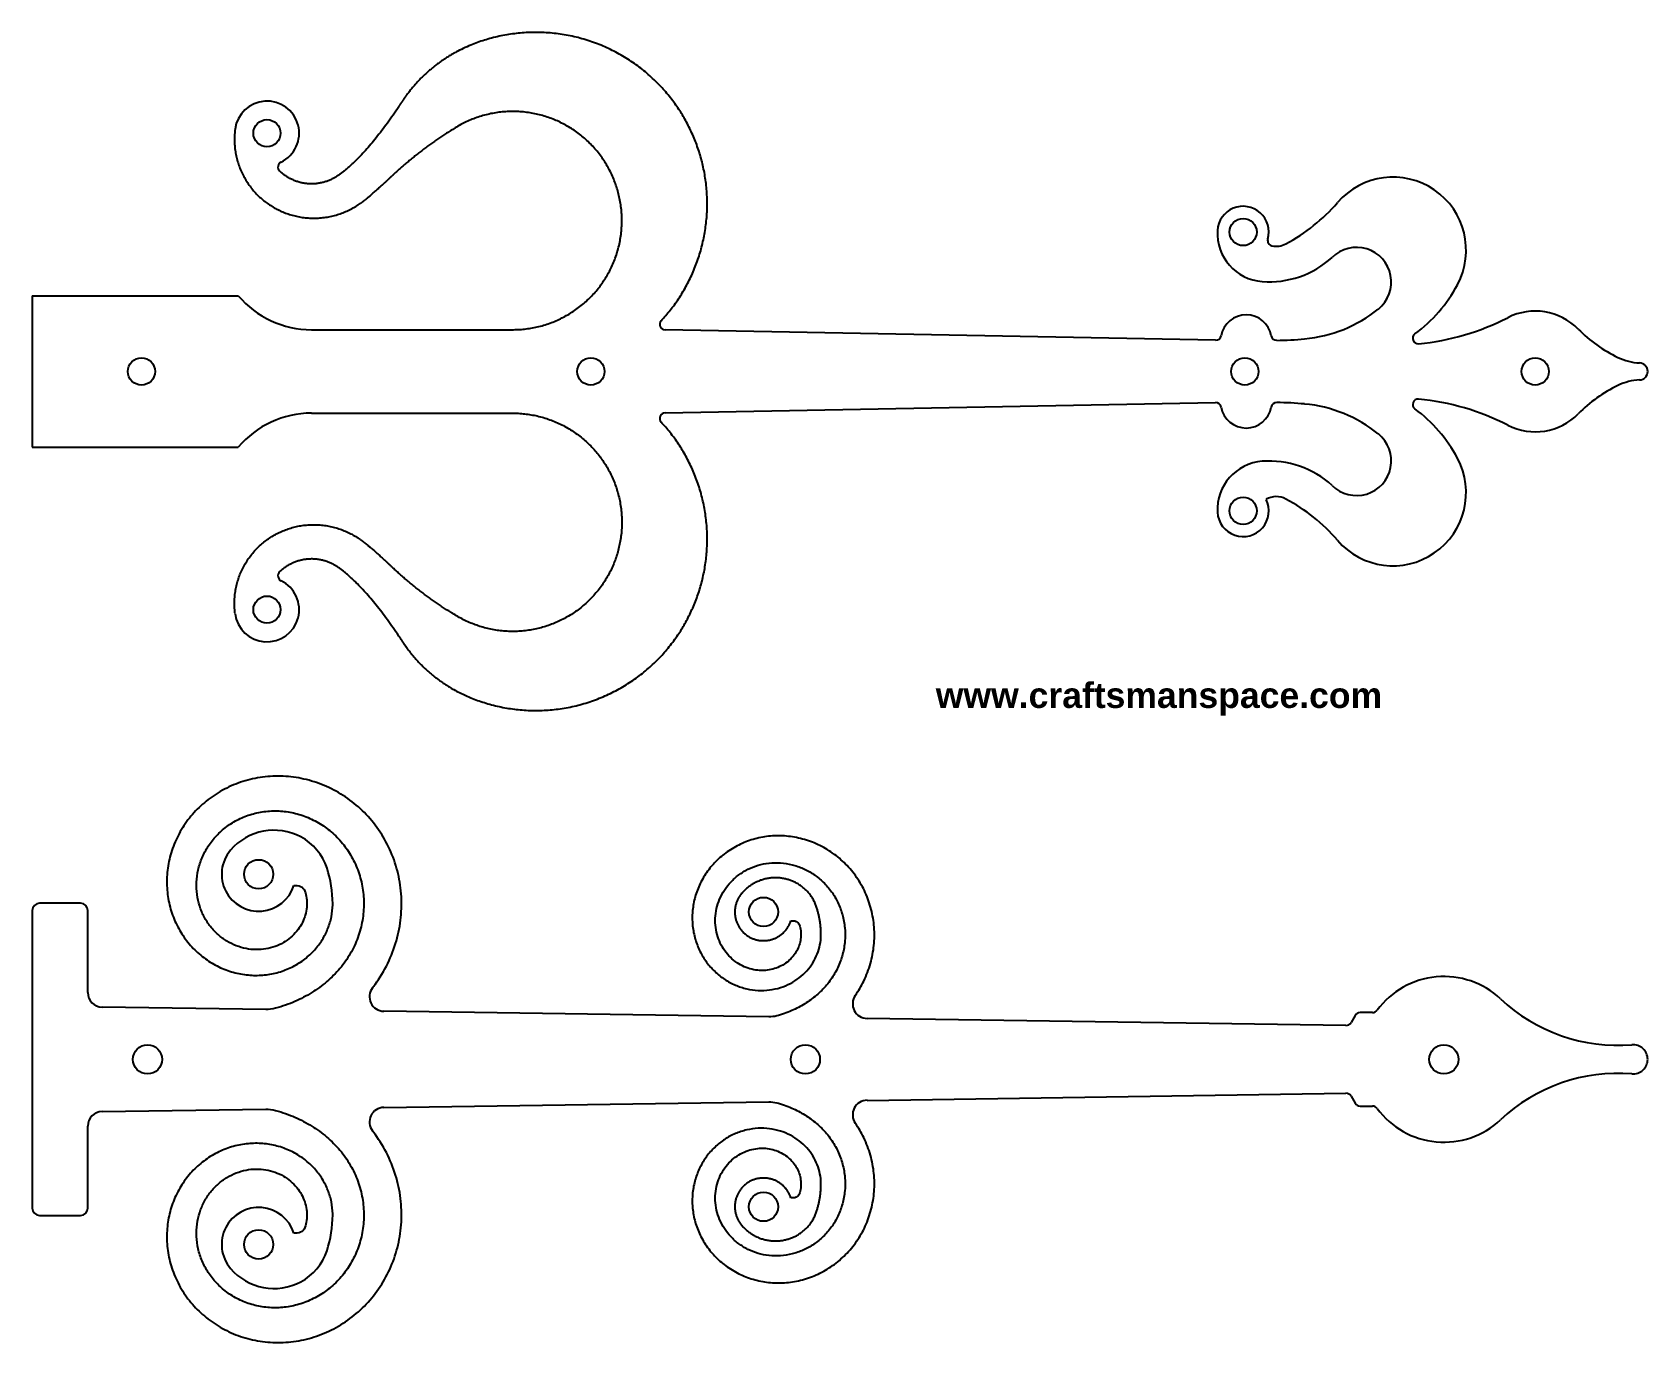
# Model space of a CAD drawing. Header units: millimetres. Extents: x 0 to 508, y -305 to 107.
import ezdxf

# ---------------------------------------------------------------- set-up
doc = ezdxf.new("R2010")
doc.units = ezdxf.units.MM
doc.header["$MEASUREMENT"] = 0
doc.layers.add('Default', color=7, linetype='Continuous')

msp = doc.modelspace()

# ---------------------------------------------------------------- linework, layer by layer
at = {"layer": 'Default'}
for p, q in [((15.17, -167.24), (2.29, -167.24)), ((17.46, -195.31), (17.46, -169.54)), ((73.4, -200.66), (21.98, -199.9)), ((21.98, -232.79), (73.4, -232.03)), ((17.46, -263.15), (17.46, -237.38)), ((2.29, -265.45), (15.17, -265.45))]:
    msp.add_line(p, q, dxfattribs=at)
for points in [[(0, 23.82), (64.78, 23.82)], [(0, 23.82), (0, -23.82)], [(372.12, 9.8), (198.97, 13.06)], [(198.97, -13.06), (372.12, -9.8)], [(0, -23.82), (64.78, -23.82)], [(0, -169.54), (0, -263.15)], [(231.65, -203), (110.56, -201.21)], [(416, -202.57), (414.73, -204.76)], [(421.46, -201.65), (417.58, -201.65)], [(413.11, -205.68), (262.51, -203.46)], [(262.51, -229.24), (413.11, -227.01)], [(414.73, -227.93), (416, -230.13)], [(110.56, -231.48), (231.65, -229.69)], [(417.58, -231.04), (421.46, -231.04)]]:
    msp.add_lwpolyline(points, dxfattribs=at)
for centre, radius in [((73.8, 74.92), 4.28), ((380.77, 43.85), 4.28), ((34.31, 0), 4.28), ((175.66, 0), 4.28), ((381.3, 0), 4.28), ((472.64, 0), 4.28), ((380.77, -43.85), 4.28), ((73.8, -74.92), 4.28), ((71.18, -158.14), 4.59), ((229.95, -169.99), 4.59), ((36.24, -216.35), 4.59), ((243.11, -216.35), 4.59), ((443.91, -216.35), 4.59), ((229.95, -262.7), 4.59), ((71.18, -274.55), 4.59)]:
    msp.add_circle(centre, radius, dxfattribs=at)
for centre, radius, start, end in [((73.8, 74.92), 10.11, 295.8899, 172.6159), ((78.96, 64.28), 1.71, 115.8899, 226.0114), ((427.89, 38.12), 23, 331.8557, 139.3231), ((380.77, 43.85), 8.08, 344.2516, 176.7428), ((367.82, 89.75), 56.21, 298.0145, 319.3231), ((387.89, 43.44), 15.21, 176.7428, 265.8229), ((390.19, 41.19), 1.71, 164.2516, 257.8112), ((388.93, 57.66), 29.47, 265.8231, 312.2136), ((391.19, 45.83), 6.46, 257.8112, 298.0145), ((416.45, 28.12), 10.91, 308.8962, 135), ((407.18, 49.2), 46.49, 306.4204, 331.8557), ((87.78, 43.23), 30.1, 220.1603, 270), ((199, 14.77), 1.71, 136.9919, 268.9233), ((381.74, 9.77), 8.02, 10.2015, 169.6863), ((396.21, 53.2), 43.13, 275.192, 308.896), ((428.45, 86.58), 78.23, 275.5139, 297.0439), ((472.64, 0), 18.98, 44.4874, 117.0439), ((372.16, 11.52), 1.71, 268.9233, 349.6863), ((391.32, 11.5), 1.71, 190.2015, 270.7929), ((389.76, 124.2), 114.43, 270.7929, 275.1921), ((435.8, 10.42), 1.71, 126.4204, 275.5139), ((517.78, 44.34), 44.29, 224.4874, 244.3482), ((506.32, 20.46), 17.81, 244.3482, 267.2222), ((505.32, 0), 2.68, 272.7778, 87.2222), ((517.78, -44.34), 44.29, 115.6518, 135.5126), ((506.32, -20.46), 17.81, 92.7778, 115.6518), ((372.16, -11.52), 1.71, 10.3137, 91.0767), ((391.32, -11.5), 1.71, 89.2071, 169.7985), ((389.76, -124.2), 114.43, 84.8079, 89.2071), ((435.8, -10.42), 1.71, 84.4861, 233.5796), ((428.45, -86.58), 78.23, 62.9561, 84.4861), ((87.78, -43.23), 30.1, 90, 139.8397), ((199, -14.77), 1.71, 91.0767, 223.0081), ((381.74, -9.77), 8.02, 190.3137, 349.7985), ((396.21, -53.2), 43.13, 51.104, 84.808), ((407.18, -49.2), 46.49, 28.1443, 53.5796), ((472.64, 0), 18.98, 242.9561, 315.5126), ((416.45, -28.12), 10.91, 225, 51.1038), ((387.89, -43.44), 15.21, 94.1771, 183.2572), ((388.93, -57.66), 29.47, 47.7864, 94.1769), ((427.89, -38.12), 23, 220.6769, 28.1443), ((380.77, -43.85), 8.08, 183.2572, 26.6706), ((391.19, -45.83), 6.46, 61.9855, 119.7768), ((367.82, -89.75), 56.21, 40.6769, 61.9855), ((73.8, -74.92), 10.11, 187.3841, 64.1101), ((78.96, -64.28), 1.71, 133.9886, 244.1101), ((76, -162.25), 17.96, 61.8406, 139.5578), ((76.39, -161.52), 17.14, 18.0806, 61.8406), ((71.18, -158.14), 11.63, 139.5578, 342.2934), ((58.35, -167.41), 36.11, 0, 18.0806), ((2.29, -169.54), 2.29, 90, 180), ((15.17, -169.54), 2.29, 360, 90), ((443.91, -216.35), 26.05, 46.9, 143.6364), ((22.04, -195.31), 4.59, 180, 269.1533), ((110.63, -196.62), 4.59, 142.3062, 269.1533), ((262.57, -198.87), 4.59, 145.2484, 269.1533), ((498.73, -157.77), 54.18, 226.9, 274.5702), ((417.58, -203.48), 1.83, 90, 150), ((421.46, -199.81), 1.83, 270, 323.6364), ((413.14, -203.85), 1.83, 269.1533, 330), ((503.41, -216.35), 4.59, 0, 94.5703), ((503.41, -216.35), 4.59, 265.4297, 0), ((498.73, -274.92), 54.18, 85.4298, 133.1), ((413.14, -228.85), 1.83, 30, 90.8467), ((22.04, -237.38), 4.59, 90.8467, 180), ((110.63, -236.07), 4.59, 90.8467, 217.6938), ((262.57, -233.82), 4.59, 90.8467, 214.7516), ((417.58, -229.21), 1.83, 210, 270), ((421.46, -232.88), 1.83, 36.3636, 90), ((443.91, -216.35), 26.05, 216.3636, 313.1), ((2.29, -263.15), 2.29, 180, 270), ((15.17, -263.15), 2.29, 270, 0), ((71.18, -274.55), 11.63, 17.7066, 220.4422), ((58.35, -265.28), 36.11, 341.9194, 0), ((76.39, -271.17), 17.14, 298.1594, 341.9194), ((76, -270.45), 17.96, 220.4422, 298.1594)]:
    msp.add_arc(centre, radius, start, end, dxfattribs=at)
for points, weights, knots in [([(197.75, 15.94), (226.88, 47.17), (203.15, 82.68), (177.57, 120.96), (135.76, 101.69), (124.87, 96.67), (117.82, 87.01)], [0.974644004184, 0.773904245882, 1, 0.760473116492, 1, 0.968928698219, 1], [0.997503, 0.997503, 0.997503, 17.789181, 17.789181, 35.578362, 35.578362, 41.057495, 41.057495, 41.057495]), ([(115.25, 83.23), (104.66, 67.52), (96.08, 61.57), (86.32, 54.79), (77.77, 63.05)], [1, 0.989372244572, 1, 0.748010622969, 0.936368077186], [-10.10367, -10.10367, -10.10367, -5.265793, -5.265793, -0.664855, -0.664855, -0.664855]), ([(87.78, 13.13), (119.44, 13.13), (151.09, 13.13), (168.11, 13.13), (178.41, 26.68), (188.71, 40.22), (184.16, 56.62), (179.62, 73.02), (163.81, 79.32), (148.01, 85.63), (133.42, 76.87), (122.45, 70.27), (113.11, 61.5)], [1, 1, 1, 0.895912416297, 1, 0.895912416297, 1, 0.895912416297, 1, 0.895912416297, 1, 0.993452697779, 1], [22.984, 22.984, 22.984, 37.761308, 37.761308, 45.135307, 45.135307, 52.509305, 52.509305, 59.883304, 59.883304, 67.257303, 67.257303, 73.208749, 73.208749, 73.208749]), ([(63.77, 76.22), (61.67, 60.03), (75.72, 51.7), (89.76, 43.37), (103.14, 52.84)], [1, 0.835260297285, 1, 0.835260297285, 1], [0, 0, 0, 6.740077, 6.740077, 13.480153, 13.480153, 13.480153]), ([(87.78, -13.13), (119.44, -13.13), (151.09, -13.13), (168.11, -13.13), (178.41, -26.68), (188.71, -40.22), (184.16, -56.62), (179.62, -73.02), (163.81, -79.32), (148.01, -85.63), (133.42, -76.87), (122.45, -70.27), (113.11, -61.5)], [1, 1, 1, 0.895912416297, 1, 0.895912416297, 1, 0.895912416297, 1, 0.895912416297, 1, 0.993452697779, 1], [22.984, 22.984, 22.984, 37.761308, 37.761308, 45.135307, 45.135307, 52.509305, 52.509305, 59.883304, 59.883304, 67.257303, 67.257303, 73.208749, 73.208749, 73.208749]), ([(117.82, -87.01), (124.87, -96.67), (135.76, -101.69), (177.57, -120.96), (203.15, -82.68), (226.88, -47.17), (197.75, -15.94)], [1, 0.968928698219, 1, 0.760473116492, 1, 0.773904245882, 0.974644004184], [-41.057495, -41.057495, -41.057495, -35.578362, -35.578362, -17.789181, -17.789181, -0.997503, -0.997503, -0.997503]), ([(63.77, -76.22), (61.67, -60.03), (75.72, -51.7), (89.76, -43.37), (103.14, -52.84)], [1, 0.835260297285, 1, 0.835260297285, 1], [0, 0, 0, 6.740077, 6.740077, 13.480153, 13.480153, 13.480153]), ([(115.25, -83.23), (104.66, -67.52), (96.08, -61.57), (86.32, -54.79), (77.77, -63.05)], [1, 0.989372244572, 1, 0.748010622969, 0.936368077186], [-10.10367, -10.10367, -10.10367, -5.265793, -5.265793, -0.664855, -0.664855, -0.664855]), ([(223.08, -164.14), (220.3, -167.39), (221.06, -171.6), (221.82, -175.81), (225.56, -177.88), (229.3, -179.96), (233.27, -178.39), (237.25, -176.81), (238.55, -172.74)], [1, 0.903769437825, 1, 0.903769437825, 1, 0.903769437825, 1, 0.903769437825, 1], [8.929898, 8.929898, 8.929898, 11.173208, 11.173208, 13.416517, 13.416517, 15.659827, 15.659827, 17.903137, 17.903137, 17.903137]), ([(238.55, -259.95), (237.25, -255.88), (233.27, -254.3), (229.3, -252.73), (225.56, -254.81), (221.82, -256.89), (221.06, -261.09), (220.3, -265.3), (223.08, -268.56)], [1, 0.903769437825, 1, 0.903769437825, 1, 0.903769437825, 1, 0.903769437825, 1], [-17.903137, -17.903137, -17.903137, -15.659827, -15.659827, -13.416517, -13.416517, -11.173208, -11.173208, -8.929898, -8.929898, -8.929898])]:
    msp.add_rational_spline(points, weights, degree=2, knots=knots, dxfattribs=at)
for points in [[(115.25, 83.23), (115.66, 83.84), (116.06, 84.45), (116.97, 85.82), (117.39, 86.42), (117.82, 87.01)], [(103.14, 52.84), (104.88, 54.06), (106.48, 55.47), (110.04, 58.54), (111.56, 60.04), (113.11, 61.5)], [(103.14, -52.84), (104.88, -54.06), (106.48, -55.47), (110.04, -58.54), (111.56, -60.04), (113.11, -61.5)], [(115.25, -83.23), (115.66, -83.84), (116.06, -84.45), (116.97, -85.82), (117.39, -86.42), (117.82, -87.01)]]:
    msp.add_open_spline(points, degree=5, dxfattribs=at)
for points, knots in [([(107, -193.82), (107.27, -193.48), (109.08, -191.06), (111.98, -186.24), (114.71, -179.1), (116.12, -171.69), (116.21, -164.25), (115.01, -157.02), (112.59, -150.2), (109.06, -144), (104.57, -138.6), (99.28, -134.13), (93.37, -130.7), (87.05, -128.39), (80.52, -127.23), (74, -127.23), (67.68, -128.35), (61.76, -130.52), (56.4, -133.63), (51.75, -137.56), (47.94, -142.17), (45.05, -147.27), (43.13, -152.7), (42.23, -158.28), (42.32, -163.82), (43.36, -169.16), (45.3, -174.14), (48.03, -178.61), (51.44, -182.45), (55.39, -185.57), (59.75, -187.9), (64.34, -189.39), (69.02, -190.04), (73.65, -189.87), (78.06, -188.9), (82.13, -187.21), (85.76, -184.89), (88.83, -182.04), (91.29, -178.77), (93.07, -175.22), (94.17, -171.5), (94.45, -168.88), (94.46, -167.53), (94.46, -167.41)], [0.050915, 0.050915, 0.050915, 0.050915, 0.055556, 0.083333, 0.111111, 0.138889, 0.166667, 0.194444, 0.222222, 0.25, 0.277778, 0.305556, 0.333333, 0.361111, 0.388889, 0.416667, 0.444444, 0.472222, 0.5, 0.527778, 0.555556, 0.583333, 0.611111, 0.638889, 0.666667, 0.694444, 0.722222, 0.75, 0.777778, 0.805556, 0.833333, 0.861111, 0.888889, 0.916667, 0.944444, 0.972222, 1, 1.027778, 1.055556, 1.083333, 1.111111, 1.138889, 1.14162, 1.14162, 1.14162, 1.14162]), ([(82.26, -161.68), (82.59, -161.7), (83.8, -161.61), (85.41, -162.37), (86.1, -164.48), (86.41, -166.76), (86.29, -169.15), (85.73, -171.56), (84.7, -173.92), (83.22, -176.11), (81.31, -178.07), (79.01, -179.71), (76.37, -180.94), (73.47, -181.7), (70.4, -181.94), (67.24, -181.62), (64.11, -180.72), (61.11, -179.24), (58.36, -177.2), (55.94, -174.64), (53.97, -171.62), (52.54, -168.22), (51.71, -164.53), (51.53, -160.67), (52.06, -156.75), (53.29, -152.9), (55.23, -149.25), (57.83, -145.93), (61.04, -143.07), (64.78, -140.76), (68.94, -139.12), (73.42, -138.22), (78.07, -138.12), (82.76, -138.85), (87.32, -140.42), (91.62, -142.81), (95.5, -145.97), (98.82, -149.83), (101.45, -154.28), (103.3, -159.22), (104.27, -164.48), (104.3, -169.92), (103.37, -175.37), (101.46, -180.65), (98.62, -185.6), (94.9, -190.03), (90.39, -193.81), (85.4, -196.95), (79.85, -199.37), (75.41, -200.69), (73.4, -200.66)], [-1.317954, -1.317954, -1.317954, -1.317954, -1.305556, -1.277778, -1.25, -1.222222, -1.194444, -1.166667, -1.138889, -1.111111, -1.083333, -1.055556, -1.027778, -1, -0.972222, -0.944444, -0.916667, -0.888889, -0.861111, -0.833333, -0.805556, -0.777778, -0.75, -0.722222, -0.694444, -0.666667, -0.638889, -0.611111, -0.583333, -0.555556, -0.527778, -0.5, -0.472222, -0.444444, -0.416667, -0.388889, -0.361111, -0.333333, -0.305556, -0.277778, -0.25, -0.222222, -0.194444, -0.166667, -0.138889, -0.111111, -0.083333, -0.055556, -0.027778, 0, 0, 0, 0]), ([(258.81, -196.25), (259.8, -194.82), (261.71, -191.57), (263.74, -186.26), (264.83, -180.51), (264.9, -174.74), (263.97, -169.12), (262.09, -163.83), (259.36, -159.02), (255.87, -154.82), (251.76, -151.35), (247.17, -148.69), (242.26, -146.9), (237.2, -146), (232.14, -146), (227.23, -146.87), (222.63, -148.55), (218.47, -150.97), (214.87, -154.02), (211.91, -157.59), (209.66, -161.55), (208.18, -165.77), (207.47, -170.1), (207.54, -174.4), (208.36, -178.55), (209.86, -182.41), (211.98, -185.88), (214.63, -188.86), (217.69, -191.29), (221.07, -193.09), (224.64, -194.25), (228.27, -194.76), (231.86, -194.62), (235.29, -193.87), (238.45, -192.56), (241.26, -190.76), (243.65, -188.54), (245.56, -186.01), (246.94, -183.25), (247.79, -180.36), (248.01, -178.33), (248.02, -177.28), (248.02, -177.19)], [0.059102, 0.059102, 0.059102, 0.059102, 0.083333, 0.111111, 0.138889, 0.166667, 0.194444, 0.222222, 0.25, 0.277778, 0.305556, 0.333333, 0.361111, 0.388889, 0.416667, 0.444444, 0.472222, 0.5, 0.527778, 0.555556, 0.583333, 0.611111, 0.638889, 0.666667, 0.694444, 0.722222, 0.75, 0.777778, 0.805556, 0.833333, 0.861111, 0.888889, 0.916667, 0.944444, 0.972222, 1, 1.027778, 1.055556, 1.083333, 1.111111, 1.138889, 1.14162, 1.14162, 1.14162, 1.14162]), ([(238.55, -172.74), (238.81, -172.75), (239.74, -172.69), (240.99, -173.27), (241.53, -174.91), (241.77, -176.69), (241.68, -178.54), (241.24, -180.41), (240.44, -182.24), (239.3, -183.94), (237.81, -185.46), (236.02, -186.73), (233.98, -187.69), (231.73, -188.28), (229.34, -188.47), (226.89, -188.22), (224.46, -187.52), (222.13, -186.37), (219.99, -184.79), (218.12, -182.8), (216.59, -180.45), (215.48, -177.81), (214.83, -174.95), (214.7, -171.95), (215.11, -168.91), (216.06, -165.92), (217.57, -163.09), (219.59, -160.52), (222.08, -158.29), (224.98, -156.5), (228.21, -155.23), (231.69, -154.53), (235.3, -154.45), (238.93, -155.02), (242.48, -156.24), (245.81, -158.09), (248.82, -160.55), (251.4, -163.54), (253.45, -167), (254.88, -170.83), (255.63, -174.91), (255.66, -179.14), (254.93, -183.37), (253.45, -187.47), (251.25, -191.31), (248.36, -194.75), (244.86, -197.68), (240.99, -200.12), (236.68, -201.99), (233.23, -203.02), (231.65, -203)], [-1.317954, -1.317954, -1.317954, -1.317954, -1.305556, -1.277778, -1.25, -1.222222, -1.194444, -1.166667, -1.138889, -1.111111, -1.083333, -1.055556, -1.027778, -1, -0.972222, -0.944444, -0.916667, -0.888889, -0.861111, -0.833333, -0.805556, -0.777778, -0.75, -0.722222, -0.694444, -0.666667, -0.638889, -0.611111, -0.583333, -0.555556, -0.527778, -0.5, -0.472222, -0.444444, -0.416667, -0.388889, -0.361111, -0.333333, -0.305556, -0.277778, -0.25, -0.222222, -0.194444, -0.166667, -0.138889, -0.111111, -0.083333, -0.055556, -0.027778, 0, 0, 0, 0]), ([(73.4, -232.03), (75.41, -232), (79.85, -233.33), (85.4, -235.74), (90.39, -238.88), (94.9, -242.66), (98.62, -247.1), (101.46, -252.04), (103.37, -257.32), (104.3, -262.77), (104.27, -268.21), (103.3, -273.48), (101.45, -278.41), (98.82, -282.86), (95.5, -286.72), (91.62, -289.88), (87.32, -292.27), (82.76, -293.84), (78.07, -294.57), (73.42, -294.47), (68.94, -293.57), (64.78, -291.93), (61.04, -289.62), (57.83, -286.76), (55.23, -283.44), (53.29, -279.79), (52.06, -275.94), (51.53, -272.03), (51.71, -268.16), (52.54, -264.48), (53.97, -261.07), (55.94, -258.05), (58.36, -255.49), (61.11, -253.45), (64.11, -251.97), (67.24, -251.07), (70.4, -250.75), (73.47, -250.99), (76.37, -251.75), (79.01, -252.99), (81.31, -254.62), (83.22, -256.58), (84.7, -258.78), (85.73, -261.13), (86.29, -263.54), (86.41, -265.93), (86.1, -268.21), (85.41, -270.32), (83.8, -271.08), (82.59, -270.99), (82.26, -271.01)], [0, 0, 0, 0, 0.027778, 0.055556, 0.083333, 0.111111, 0.138889, 0.166667, 0.194444, 0.222222, 0.25, 0.277778, 0.305556, 0.333333, 0.361111, 0.388889, 0.416667, 0.444444, 0.472222, 0.5, 0.527778, 0.555556, 0.583333, 0.611111, 0.638889, 0.666667, 0.694444, 0.722222, 0.75, 0.777778, 0.805556, 0.833333, 0.861111, 0.888889, 0.916667, 0.944444, 0.972222, 1, 1.027778, 1.055556, 1.083333, 1.111111, 1.138889, 1.166667, 1.194444, 1.222222, 1.25, 1.277778, 1.305556, 1.317954, 1.317954, 1.317954, 1.317954]), ([(231.65, -229.69), (233.23, -229.67), (236.68, -230.7), (240.99, -232.57), (244.86, -235.01), (248.36, -237.94), (251.25, -241.39), (253.45, -245.22), (254.93, -249.32), (255.66, -253.55), (255.63, -257.78), (254.88, -261.86), (253.45, -265.69), (251.4, -269.15), (248.82, -272.15), (245.81, -274.6), (242.48, -276.45), (238.93, -277.67), (235.3, -278.24), (231.69, -278.16), (228.21, -277.46), (224.98, -276.19), (222.08, -274.4), (219.59, -272.17), (217.57, -269.6), (216.06, -266.77), (215.11, -263.78), (214.7, -260.74), (214.83, -257.74), (215.48, -254.88), (216.59, -252.24), (218.12, -249.89), (219.99, -247.9), (222.13, -246.32), (224.46, -245.17), (226.89, -244.47), (229.34, -244.22), (231.73, -244.41), (233.98, -245), (236.02, -245.96), (237.81, -247.23), (239.3, -248.75), (240.44, -250.45), (241.24, -252.28), (241.68, -254.15), (241.77, -256.01), (241.53, -257.78), (240.99, -259.42), (239.74, -260), (238.81, -259.94), (238.55, -259.95)], [0, 0, 0, 0, 0.027778, 0.055556, 0.083333, 0.111111, 0.138889, 0.166667, 0.194444, 0.222222, 0.25, 0.277778, 0.305556, 0.333333, 0.361111, 0.388889, 0.416667, 0.444444, 0.472222, 0.5, 0.527778, 0.555556, 0.583333, 0.611111, 0.638889, 0.666667, 0.694444, 0.722222, 0.75, 0.777778, 0.805556, 0.833333, 0.861111, 0.888889, 0.916667, 0.944444, 0.972222, 1, 1.027778, 1.055556, 1.083333, 1.111111, 1.138889, 1.166667, 1.194444, 1.222222, 1.25, 1.277778, 1.305556, 1.317954, 1.317954, 1.317954, 1.317954]), ([(248.02, -255.51), (248.02, -255.41), (248.01, -254.36), (247.79, -252.33), (246.94, -249.44), (245.56, -246.68), (243.65, -244.15), (241.26, -241.93), (238.45, -240.13), (235.29, -238.82), (231.86, -238.07), (228.27, -237.93), (224.64, -238.44), (221.07, -239.6), (217.69, -241.41), (214.63, -243.83), (211.98, -246.81), (209.86, -250.28), (208.36, -254.14), (207.54, -258.29), (207.47, -262.59), (208.18, -266.92), (209.66, -271.14), (211.91, -275.1), (214.87, -278.67), (218.47, -281.72), (222.63, -284.14), (227.23, -285.82), (232.14, -286.69), (237.2, -286.69), (242.26, -285.8), (247.17, -284), (251.76, -281.34), (255.87, -277.87), (259.36, -273.67), (262.09, -268.86), (263.97, -263.57), (264.9, -257.96), (264.83, -252.18), (263.74, -246.43), (261.71, -241.12), (259.8, -237.88), (258.81, -236.44)], [-1.14162, -1.14162, -1.14162, -1.14162, -1.138889, -1.111111, -1.083333, -1.055556, -1.027778, -1, -0.972222, -0.944444, -0.916667, -0.888889, -0.861111, -0.833333, -0.805556, -0.777778, -0.75, -0.722222, -0.694444, -0.666667, -0.638889, -0.611111, -0.583333, -0.555556, -0.527778, -0.5, -0.472222, -0.444444, -0.416667, -0.388889, -0.361111, -0.333333, -0.305556, -0.277778, -0.25, -0.222222, -0.194444, -0.166667, -0.138889, -0.111111, -0.083333, -0.059102, -0.059102, -0.059102, -0.059102]), ([(94.46, -265.28), (94.46, -265.16), (94.45, -263.81), (94.17, -261.19), (93.07, -257.48), (91.29, -253.92), (88.83, -250.65), (85.76, -247.8), (82.13, -245.48), (78.06, -243.79), (73.65, -242.83), (69.02, -242.65), (64.34, -243.3), (59.75, -244.79), (55.39, -247.12), (51.44, -250.24), (48.03, -254.08), (45.3, -258.55), (43.36, -263.53), (42.32, -268.87), (42.23, -274.41), (43.13, -279.99), (45.05, -285.42), (47.94, -290.53), (51.75, -295.13), (56.4, -299.06), (61.76, -302.17), (67.68, -304.34), (74, -305.46), (80.52, -305.46), (87.05, -304.31), (93.37, -301.99), (99.28, -298.57), (104.57, -294.09), (109.06, -288.69), (112.59, -282.49), (115.01, -275.68), (116.21, -268.44), (116.12, -261.01), (114.71, -253.59), (111.98, -246.45), (109.08, -241.64), (107.27, -239.22), (107, -238.87)], [-1.14162, -1.14162, -1.14162, -1.14162, -1.138889, -1.111111, -1.083333, -1.055556, -1.027778, -1, -0.972222, -0.944444, -0.916667, -0.888889, -0.861111, -0.833333, -0.805556, -0.777778, -0.75, -0.722222, -0.694444, -0.666667, -0.638889, -0.611111, -0.583333, -0.555556, -0.527778, -0.5, -0.472222, -0.444444, -0.416667, -0.388889, -0.361111, -0.333333, -0.305556, -0.277778, -0.25, -0.222222, -0.194444, -0.166667, -0.138889, -0.111111, -0.083333, -0.055556, -0.050915, -0.050915, -0.050915, -0.050915])]:
    msp.add_open_spline(points, degree=3, knots=knots, dxfattribs=at)
for points, weights in [([(240.27, -160.89), (230.36, -155.59), (223.08, -164.14)], [1, 0.778696450374, 1]), ([(246.63, -168.49), (244.98, -163.41), (240.27, -160.89)], [1, 0.927966217392, 1]), ([(248.02, -177.19), (248.02, -172.73), (246.63, -168.49)], [1, 0.987578108694, 1]), ([(246.63, -264.2), (248.02, -259.96), (248.02, -255.51)], [1, 0.987578108694, 1]), ([(223.08, -268.56), (230.36, -277.1), (240.27, -271.8)], [1, 0.778696450374, 1]), ([(240.27, -271.8), (244.98, -269.28), (246.63, -264.2)], [1, 0.927966217392, 1])]:
    msp.add_rational_spline(points, weights, degree=2, dxfattribs=at)

# ---------------------------------------------------------------- texts
at = {"layer": 'Default', "insert": (284.13, -97.84), "char_height": 8, "width": 244.0103, "attachment_point": 1}
msp.add_mtext('{\\fArial|b1|i0|c0|p34;www.craftsmanspace.com}', dxfattribs=at)

doc.saveas('drawing.dxf')
